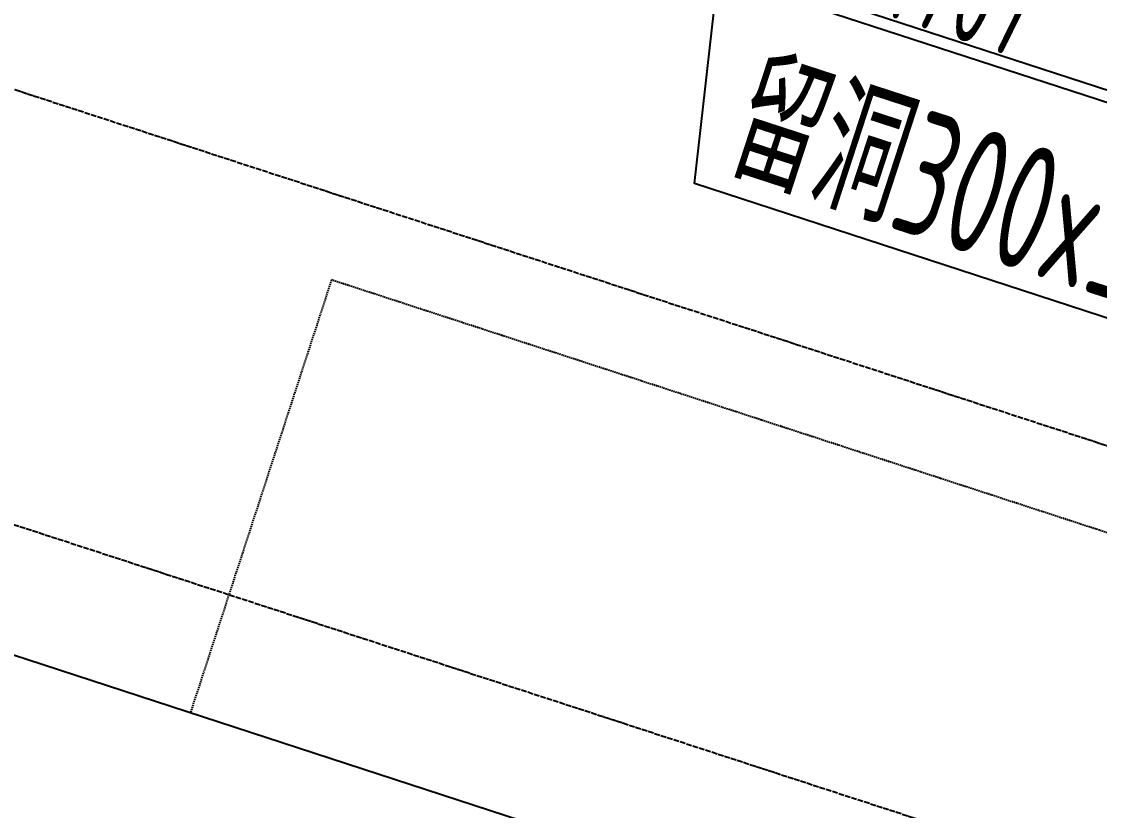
# Model space of a CAD drawing. Header units: millimetres. Extents: x 11639278 to 23698211, y -13072636 to -5537337.
# Drawn here: x 11841909 to 11845816, y -6354947 to -6352087 of the extents above; entities that cross this region are included whole.
import ezdxf
from ezdxf.enums import TextEntityAlignment as Align

# ---------------------------------------------------------------- set-up
doc = ezdxf.new("R2010")
doc.units = ezdxf.units.MM
doc.header["$LTSCALE"] = 10
for name, pattern in [('A2-RG-AXIS$0$CENTER', [2, 1.25, -0.25, 0.25, -0.25]), ('A2-RG-AXIS$0$DOTE', [2.4200000000000004, 2, -0.2, 0.02, -0.2]), ('A2-RV-F1$0$DASHED2', [0.375, 0.25, -0.125])]:
    doc.linetypes.add(name, pattern=pattern)
for name, color, linetype in [('A2-RB-F1$0$A-DIMS-100', 1, 'Continuous'), ('A2-RG-AXIS$0$A-GRID', 1, 'A2-RG-AXIS$0$CENTER'), ('A2-RI-F1$0$A-SYMB', 4, 'Continuous'), ('A2-RI-F1$0$A-SYMB-AREA', 4, 'Continuous'), ('A2-RI-F1$0$A-SYMB-NAME', 4, 'Continuous'), ('A2-RI-F1$0$A-WALL', 7, 'Continuous'), ('A2-RV-F1$0$A-HATH', 9, 'Continuous')]:
    doc.layers.add(name, color=color, linetype=linetype)
doc.styles.add('A2-RB-F1$0$XD2008', font='hzs.shx', dxfattribs={"width": 0.7, "bigfont": 'hztxt.shx'})
doc.styles.add('A2-RI-F1$0$ECADI', font='hzs.shx', dxfattribs={"width": 0.7, "bigfont": 'hztxt.shx'})
doc.dimstyles.new('A2-RB-F1$0$XD100$0', dxfattribs={"dimscale": 100, "dimtxt": 3.5, "dimasz": 1, "dimexe": 1, "dimexo": 2, "dimgap": 0.5, "dimtad": 1, "dimdec": 0, "dimdsep": 46, "dimtxsty": 'A2-RB-F1$0$XD2008', "dimblk1": 'A2-RB-F1$0$_ArchTick', "dimblk2": 'A2-RB-F1$0$_ArchTick', "dimsah": 1, "dimcen": 2.5, "dimclrt": 4, "dimaunit": 1, "dimadec": 0, "dimazin": 0, "dimtfac": 1, "dimtdec": 0, "dimtix": 1, "dimtmove": 1, "dimatfit": 3, "dimfxl": 0, "dimtolj": 1, "dimtzin": 0, "dimarcsym": 0})

# ---------------------------------------------------------------- blocks, each defined once
blk = doc.blocks.new('A2-RG-AXIS')
at = {"layer": 'A2-RG-AXIS$0$A-GRID', "linetype": 'A2-RG-AXIS$0$DOTE'}
for p, q in [((11832290.15142998, -6349206.685999709), (11870250.84256026, -6361579.665947913)), ((11831825.30751897, -6350632.841719958), (11869785.99864925, -6363005.821668161))]:
    blk.add_line(p, q, dxfattribs=at)
blk = doc.blocks.new('A2-RV-F1')
at = {"layer": 'A2-RV-F1$0$A-HATH', "linetype": 'A2-RV-F1$0$DASHED2', "ltscale": 2}
blk.add_lwpolyline([(11847616.65771601, -6353988.982742001), (11845924.18660895, -6353966.357334887), (11843032.61715089, -6353023.828770282), (11842521.34466475, -6354592.42881536)], dxfattribs=at)
blk = doc.blocks.new('A2-RB-F1$0$_ArchTick')
at = {"color": 0, "linetype": 'ByBlock', "const_width": 0.4}
blk.add_lwpolyline([(-0.5, -0.5), (0.5, 0.5)], dxfattribs=at)
blk = doc.blocks.new('*D1274')
at = {"layer": 'A2-RB-F1$0$A-DIMS-100', "color": 0, "lineweight": -2, "transparency": 16777216}
for p, q in [((11844603.22314552, -6351432.080578248), (11844411.94612454, -6352018.924486827)), ((11844442.93571861, -6351923.84743881), (11846065.74303144, -6352452.788344353)), ((11846226.03045834, -6351961.02148379), (11846034.75343737, -6352547.865392369))]:
    blk.add_line(p, q, dxfattribs=at)
at = {"layer": 'Defpoints', "color": 0, "transparency": 16777216}
for p in [(11844665.20233365, -6351241.926482216), (11846288.00964648, -6351770.867387757), (11846065.74303144, -6352452.788344353)]:
    blk.add_point(p, dxfattribs=at)
at = {"layer": 'A2-RB-F1$0$A-DIMS-100', "color": 0, "lineweight": -2, "transparency": 16777216, "xscale": 100, "yscale": 100, "zscale": 100}
for p, rotation in [((11844442.93571861, -6351923.84743881), 161.9470404933315), ((11846065.74303144, -6352452.788344353), 341.9470404933315)]:
    blk.add_blockref('A2-RB-F1$0$_ArchTick', p, dxfattribs=dict(at, rotation=rotation))
at = {"layer": 'A2-RB-F1$0$A-DIMS-100', "color": 4, "transparency": 16777216, "insert": (11845324.06596167, -6351974.394533545), "char_height": 350, "attachment_point": 5, "rotation": 341.9470404933315, "style": 'A2-RB-F1$0$XD2008'}
blk.add_mtext('\\A1;1707', dxfattribs=at)
blk = doc.blocks.new('A2-RI-F1$0$5erhfh')
at = {"layer": 'A2-RI-F1$0$A-SYMB-AREA', "style": 'A2-RI-F1$0$ECADI', "width": 0.7}
blk.add_attdef('340M2', text='', height=2.5, dxfattribs=at).set_placement((0, 1.25), align=Align.MIDDLE_LEFT)
at = {"layer": 'A2-RI-F1$0$A-SYMB-NAME', "style": 'A2-RI-F1$0$ECADI', "width": 0.7}
blk.add_attdef('CHINESENAME', (-12.29193252821193, 3.0875), '', height=4.5, dxfattribs=at)
blk = doc.blocks.new('A2-RI-F1')
at = {"layer": 'A2-RI-F1$0$A-SYMB'}
blk.add_lwpolyline([(11847011.99882421, -6353542.674564505), (11844347.99528472, -6352674.350827796), (11844545.1730036, -6350930.177739101)], dxfattribs=at)
at = {"layer": 'A2-RI-F1$0$A-WALL'}
blk.add_line((11837387.3497851, -6352919.044748615), (11844534.20190186, -6355248.503335918), dxfattribs=at)
at = {"layer": 'Defpoints', "color": 3, "linetype": 'Continuous'}
blk.add_line((11876854.97169655, -6362444.349408454), (11823602.24585224, -6345087.054547861), dxfattribs=at)
ref = blk.add_blockref('A2-RI-F1$0$5erhfh', (11845515.57735361, -6353309.701938909), dxfattribs=dict(xscale=100.000000000039, yscale=100.000000000039, zscale=100.000000000039, rotation=341.9467493137927))
ref.add_attrib('CHINESENAME', '留洞300x300', (11844442.58049385, -6352635.224100672), dxfattribs={"layer": 'A2-RI-F1$0$A-SYMB-NAME', "height": 450, "rotation": 341.9467493006958, "style": 'A2-RI-F1$0$ECADI', "width": 0.7})
blk = doc.blocks.new('A2-RB-F1')
at = {"layer": 'A2-RB-F1$0$A-DIMS-100'}
dim = blk.add_aligned_dim(p1=(11844665.20233365, -6351241.926482216), p2=(11846288.00964648, -6351770.867387758), distance=-717.2298370858107, dimstyle='A2-RB-F1$0$XD100$0', dxfattribs=at)
dim.commit()
dim.dimension.update_dxf_attribs({"geometry": '*D1274', "text_midpoint": (11845324.06596167, -6351974.394533545)})

msp = doc.modelspace()

# ---------------------------------------------------------------- block references
for name in ['A2-RI-F1', 'A2-RB-F1', 'A2-RG-AXIS', 'A2-RV-F1']:
    msp.add_blockref(name, (0, 0))

doc.saveas('drawing.dxf')
